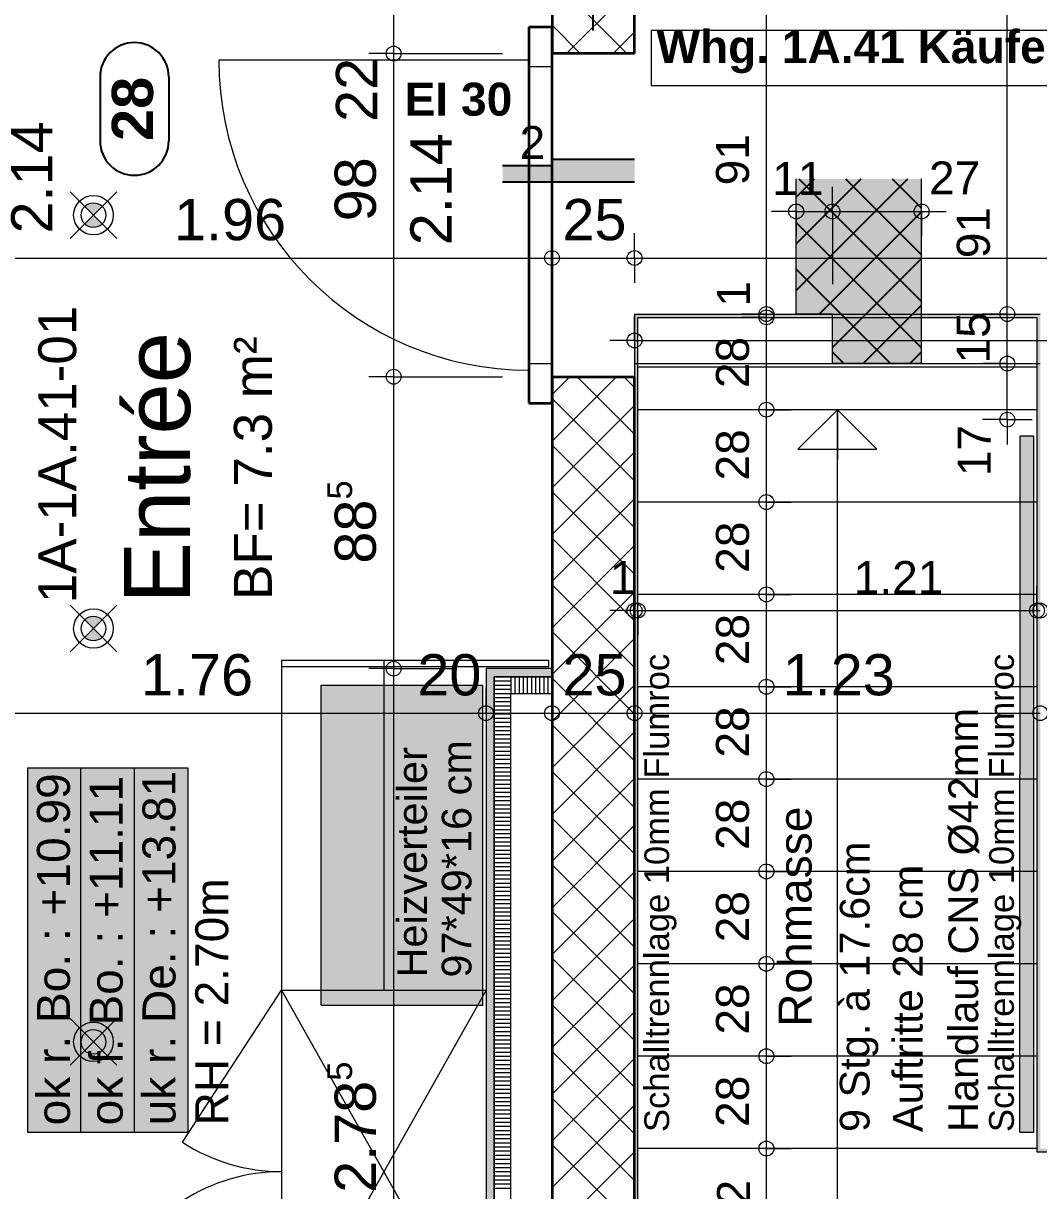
# Model space of a CAD drawing. Header units: metres. Extents: x 0.003 to 0.843, y 0.003 to 0.597.
# Drawn here: x 0.3971 to 0.4587, y 0.3435 to 0.4143 of the extents above; entities that cross this region are included whole.
import ezdxf

# ---------------------------------------------------------------- set-up
doc = ezdxf.new("R2010")
doc.units = ezdxf.units.M
for name, pattern in [('AUSGEZOGEN', [0]), ('LINIE_17', [0.0005, 0, -0.0005]), ('LINIE_23', [0.0079, 0.004, -0.0013, 0, -0.0013, 0, -0.0013]), ('PHANTOM', [63.5, 31.75, -6.35, 6.35, -6.35, 6.35, -6.35]), ('PUNKT', [6.35, 0, -6.35]), ('RAND', [44.45, 12.7, -6.35, 12.7, -6.35, 0, -6.35]), ('VERDECKT', [9.525, 6.35, -3.175])]:
    doc.linetypes.add(name, pattern=pattern)
for name, color, linetype, lineweight in [('Bauachsen grob', 7, 'RAND', 13), ('Bodenplatte', 7, 'AUSGEZOGEN', 18), ('Brand Text', 40, 'AUSGEZOGEN', 18), ('Daemmung', 7, 'AUSGEZOGEN', 18), ('Detailmasse', 7, 'AUSGEZOGEN', 13), ('Einbaumoebel', 7, 'AUSGEZOGEN', 18), ('Elektro Apparate', 2, 'AUSGEZOGEN', 18), ('Fachplaner HLK', 240, 'AUSGEZOGEN', 18), ('HLK Text', 240, 'AUSGEZOGEN', 18), ('Kueche', 7, 'AUSGEZOGEN', 18), ('Lauflinie', 7, 'AUSGEZOGEN', 13), ('Leichtbauwaende', 7, 'AUSGEZOGEN', 18), ('Metallbauarbeiten', 7, 'AUSGEZOGEN', 18), ('Raumbezeichnung', 7, 'AUSGEZOGEN', 18), ('Stufen', 7, 'AUSGEZOGEN', 25), ('Text Koten', 7, 'AUSGEZOGEN', 25), ('Text Werkplan Ausfuehrung', 7, 'AUSGEZOGEN', 25), ('Tuerschwelle', 7, 'AUSGEZOGEN', 25), ('Tuerzarge', 7, 'AUSGEZOGEN', 13), ('Vermassung Decke', 180, 'VERDECKT', 25), ('Wand Beton bewehrt', 7, 'AUSGEZOGEN', 35), ('Werkplan- Ausfuehrungsmasse', 7, 'AUSGEZOGEN', 13)]:
    doc.layers.add(name, color=color, linetype=linetype, lineweight=lineweight)
doc.styles.add('ARIAL', font='ARIAL.TTF')

msp = doc.modelspace()

# ---------------------------------------------------------------- hatches: boundary and pattern name
at = {"layer": 'Bodenplatte', "linetype": 'AUSGEZOGEN', "lineweight": 25, "true_color": 0xe0ffe0}
msp.add_hatch(color=254, dxfattribs=at).paths.add_polyline_path([(0.44396, 0.404897), (0.44396, 0.396697), (0.44616, 0.396697), (0.44616, 0.393697), (0.45156, 0.393697), (0.45156, 0.404897)])
at = {"layer": 'Daemmung', "linetype": 'VERDECKT', "lineweight": 18, "true_color": 0xffe0e0}
msp.add_hatch(color=254, dxfattribs=at).paths.add_polyline_path([(0.43416, 0.321497), (0.49436, 0.321497), (0.49436, 0.321697), (0.43436, 0.321697), (0.43436, 0.396497), (0.45856, 0.396497), (0.45856, 0.390897), (0.45876, 0.390897), (0.45876, 0.396697), (0.43416, 0.396697)])
at = {"layer": 'Daemmung', "linetype": 'AUSGEZOGEN', "lineweight": 18, "true_color": 0xffe0e0}
msp.add_hatch(color=254, dxfattribs=at).paths.add_polyline_path([(0.45856, 0.345897), (0.49436, 0.345897), (0.49436, 0.346097), (0.45876, 0.346097), (0.45876, 0.390897), (0.45856, 0.390897)])
at = {"layer": 'Elektro Apparate', "linetype": 'AUSGEZOGEN', "lineweight": 18}
h = msp.add_hatch(color=40, dxfattribs=at)
h.paths.add_polyline_path([(0.40189, 0.403228), (0.40136, 0.402697), (0.40083, 0.403228), (0.400892, 0.403284), (0.401193, 0.403429), (0.401527, 0.403429), (0.401828, 0.403284)], flags=16)
h.paths.add_polyline_path([(0.40083, 0.402167), (0.40136, 0.402697), (0.40189, 0.402167), (0.401828, 0.402111), (0.401527, 0.401966), (0.401193, 0.401966), (0.400892, 0.402111)], flags=16)
h = msp.add_hatch(color=40, dxfattribs=at)
h.paths.add_polyline_path([(0.40189, 0.3771), (0.40136, 0.377631), (0.40083, 0.3771), (0.400892, 0.377044), (0.401193, 0.376899), (0.401527, 0.376899), (0.401828, 0.377044)])
h.paths.add_polyline_path([(0.40083, 0.378161), (0.40136, 0.377631), (0.40189, 0.378161), (0.401828, 0.378217), (0.401527, 0.378362), (0.401193, 0.378362), (0.400892, 0.378217)])
h = msp.add_hatch(color=40, dxfattribs=at)
h.paths.add_polyline_path([(0.40189, 0.352034), (0.40136, 0.352564), (0.40083, 0.352034), (0.400892, 0.351978), (0.401193, 0.351833), (0.401527, 0.351833), (0.401828, 0.351978)])
h.paths.add_polyline_path([(0.40083, 0.353094), (0.40136, 0.352564), (0.40189, 0.353094), (0.401828, 0.35315), (0.401527, 0.353295), (0.401193, 0.353295), (0.400892, 0.35315)])
at = {"layer": 'Fachplaner HLK', "linetype": 'AUSGEZOGEN', "lineweight": 18, "true_color": 0xffebeb}
msp.add_hatch(color=7, dxfattribs=at).paths.add_polyline_path([(0.41516, 0.354797), (0.42496, 0.354797), (0.42496, 0.374197), (0.41516, 0.374197)])
at = {"layer": 'Leichtbauwaende', "linetype": 'AUSGEZOGEN', "lineweight": 13, "true_color": 0xc7c7c7}
for points in [[(0.42516, 0.375197), (0.42516, 0.319497), (0.42566, 0.319497), (0.42566, 0.375197)], [(0.42916, 0.375197), (0.42566, 0.375197), (0.42566, 0.374697), (0.42916, 0.374697)]]:
    msp.add_hatch(color=9, dxfattribs=at).paths.add_polyline_path(points)
at = {"layer": 'Metallbauarbeiten', "linetype": 'AUSGEZOGEN', "lineweight": 13, "true_color": 0xf1f1f1}
for points in [[(0.45752, 0.389297), (0.45752, 0.368784), (0.45836, 0.369269), (0.45836, 0.389297)], [(0.45752, 0.347097), (0.45836, 0.347097), (0.45836, 0.369269), (0.45752, 0.368784)]]:
    msp.add_hatch(color=7, dxfattribs=at).paths.add_polyline_path(points)
at = {"layer": 'Text Koten', "linetype": 'AUSGEZOGEN', "lineweight": 13, "true_color": 0xf1f1f1}
msp.add_hatch(color=7, dxfattribs=at).paths.add_polyline_path([(0.39736, 0.347097), (0.407093, 0.347097), (0.407093, 0.369164), (0.39736, 0.369164)])
at = {"layer": 'Tuerschwelle', "linetype": 'AUSGEZOGEN', "lineweight": 25, "true_color": 0x575757}
msp.add_hatch(color=251, dxfattribs=at).paths.add_polyline_path([(0.43416, 0.406097), (0.42916, 0.406097), (0.42916, 0.405697), (0.42616, 0.405697), (0.42616, 0.404697), (0.43416, 0.404697)])

# ---------------------------------------------------------------- linework, layer by layer
at = {"layer": 'Bauachsen grob', "color": 32, "linetype": 'LINIE_23', "lineweight": 25, "true_color": 0xc36e14}
msp.add_line((0.43166, 0.013897), (0.43166, 0.581), dxfattribs=at)
at = {"layer": 'Bodenplatte', "color": 7, "linetype": 'AUSGEZOGEN', "lineweight": 13}
for p, q in [((0.44396, 0.396697), (0.44396, 0.404897)), ((0.45156, 0.393697), (0.45156, 0.404897)), ((0.44616, 0.396697), (0.44396, 0.396697)), ((0.44616, 0.393697), (0.44616, 0.396697)), ((0.45156, 0.393697), (0.44616, 0.393697))]:
    msp.add_line(p, q, dxfattribs=at)
at = {"layer": 'Bodenplatte', "color": 7, "linetype": 'AUSGEZOGEN', "lineweight": 25}
for p, q in [((0.44396, 0.398128), (0.450729, 0.404897)), ((0.44396, 0.400956), (0.447901, 0.404897)), ((0.44396, 0.403785), (0.445072, 0.404897)), ((0.444131, 0.404897), (0.45156, 0.397468)), ((0.446959, 0.404897), (0.45156, 0.400297)), ((0.449788, 0.404897), (0.45156, 0.403125)), ((0.445358, 0.396697), (0.45156, 0.4029)), ((0.44396, 0.40224), (0.45156, 0.39464)), ((0.44616, 0.394671), (0.45156, 0.400071)), ((0.44396, 0.399411), (0.449674, 0.393697)), ((0.448015, 0.393697), (0.45156, 0.397243)), ((0.44616, 0.394383), (0.446846, 0.393697)), ((0.450843, 0.393697), (0.45156, 0.394414))]:
    msp.add_line(p, q, dxfattribs=at)
at = {"layer": 'Bodenplatte', "color": 92, "linetype": 'VERDECKT', "lineweight": 18, "true_color": 0x00c600}
for p, q in [((0.43416, 0.396697), (0.45876, 0.396697)), ((0.43416, 0.396697), (0.43416, 0.392897)), ((0.43416, 0.393697), (0.45876, 0.393697))]:
    msp.add_line(p, q, dxfattribs=at)
at = {"layer": 'Daemmung', "color": 240, "linetype": 'VERDECKT', "lineweight": 18}
for p, q in [((0.43436, 0.321697), (0.43436, 0.396497)), ((0.43436, 0.396497), (0.45856, 0.396497)), ((0.45856, 0.396497), (0.45856, 0.345897)), ((0.43416, 0.390897), (0.43416, 0.321497)), ((0.45856, 0.345897), (0.49436, 0.345897))]:
    msp.add_line(p, q, dxfattribs=at)
at = {"layer": 'Daemmung', "color": 240, "linetype": 'LINIE_17', "lineweight": 18}
msp.add_line((0.43436, 0.393497), (0.45856, 0.393497), dxfattribs=at)
at = {"layer": 'Detailmasse', "color": 240, "linetype": 'AUSGEZOGEN', "lineweight": 13}
for p, q in [((0.44216, 0.396697), (0.44216, 0.414897)), ((0.44216, 0.396697), (0.44066, 0.396697)), ((0.44216, 0.396497), (0.44066, 0.396497)), ((0.44216, 0.396697), (0.44366, 0.396697)), ((0.44216, 0.396497), (0.44216, 0.396697)), ((0.44216, 0.396497), (0.44366, 0.396497)), ((0.44216, 0.390897), (0.44216, 0.396497)), ((0.44216, 0.390897), (0.44066, 0.390897)), ((0.44216, 0.390897), (0.44366, 0.390897)), ((0.44216, 0.385297), (0.44216, 0.390897)), ((0.44216, 0.385297), (0.44066, 0.385297)), ((0.44216, 0.385297), (0.44366, 0.385297)), ((0.44216, 0.379697), (0.44216, 0.385297)), ((0.43416, 0.378719), (0.43416, 0.380219)), ((0.43436, 0.378719), (0.43436, 0.380219)), ((0.45856, 0.378719), (0.45856, 0.380219)), ((0.44216, 0.379697), (0.44066, 0.379697)), ((0.44216, 0.379697), (0.44366, 0.379697)), ((0.44216, 0.374097), (0.44216, 0.379697)), ((0.43416, 0.378719), (0.43266, 0.378719)), ((0.43416, 0.378719), (0.43416, 0.377219)), ((0.43416, 0.378719), (0.43436, 0.378719)), ((0.43436, 0.378719), (0.43436, 0.377219)), ((0.43436, 0.378719), (0.45856, 0.378719)), ((0.45856, 0.378719), (0.45856, 0.377219)), ((0.45856, 0.378719), (0.45876, 0.378719)), ((0.44216, 0.374097), (0.44066, 0.374097)), ((0.44216, 0.374097), (0.44366, 0.374097)), ((0.44216, 0.368497), (0.44216, 0.374097)), ((0.44216, 0.368497), (0.44066, 0.368497)), ((0.44216, 0.368497), (0.44366, 0.368497)), ((0.44216, 0.362897), (0.44216, 0.368497)), ((0.44216, 0.362897), (0.44066, 0.362897)), ((0.44216, 0.362897), (0.44366, 0.362897)), ((0.44216, 0.357297), (0.44216, 0.362897)), ((0.44216, 0.357297), (0.44066, 0.357297)), ((0.44216, 0.357297), (0.44366, 0.357297)), ((0.44216, 0.351697), (0.44216, 0.357297)), ((0.44216, 0.351697), (0.44066, 0.351697)), ((0.44216, 0.351697), (0.44366, 0.351697)), ((0.44216, 0.346097), (0.44216, 0.351697)), ((0.44216, 0.346097), (0.44066, 0.346097)), ((0.44216, 0.346097), (0.44366, 0.346097))]:
    msp.add_line(p, q, dxfattribs=at)
msp.add_lwpolyline([(0.44216, 0.321697), (0.44216, 0.326946), (0.44216, 0.326946), (0.44216, 0.346097)], dxfattribs=at)
for centre in [(0.44216, 0.396697), (0.44216, 0.396497), (0.44216, 0.390897), (0.44216, 0.385297), (0.44216, 0.379697), (0.43416, 0.378719), (0.43436, 0.378719), (0.45856, 0.378719), (0.45876, 0.378719), (0.44216, 0.374097), (0.44216, 0.368497), (0.44216, 0.362897), (0.44216, 0.357297), (0.44216, 0.351697), (0.44216, 0.346097)]:
    msp.add_circle(centre, 0.00045, dxfattribs=at)
at = {"layer": 'Einbaumoebel', "color": 7, "linetype": 'AUSGEZOGEN', "lineweight": 18}
for p, q in [((0.41276, 0.375697), (0.41276, 0.319497)), ((0.42896, 0.375697), (0.41276, 0.375697)), ((0.42896, 0.375297), (0.41276, 0.375297)), ((0.42896, 0.375297), (0.42896, 0.375697)), ((0.40676, 0.346478), (0.41276, 0.355697)), ((0.41276, 0.355697), (0.42516, 0.355697)), ((0.41276, 0.355697), (0.42516, 0.333697)), ((0.42516, 0.355697), (0.41276, 0.333697))]:
    msp.add_line(p, q, dxfattribs=at)
at = {"layer": 'Einbaumoebel', "color": 7, "linetype": 'PHANTOM', "lineweight": 18}
msp.add_line((0.41896, 0.375697), (0.41896, 0.355697), dxfattribs=at)
at = {"layer": 'Einbaumoebel', "color": 7, "linetype": 'AUSGEZOGEN', "lineweight": 18}
for centre, start, end in [((0.41276, 0.355697), 236.94427, 270), ((0.41276, 0.333697), 90, 123.05573)]:
    msp.add_arc(centre, 0.011, start, end, dxfattribs=at)
at = {"layer": 'Elektro Apparate', "color": 40, "linetype": 'AUSGEZOGEN', "lineweight": 18}
for p, q in [((0.399946, 0.401283), (0.402774, 0.404112)), ((0.399946, 0.404112), (0.402774, 0.401283)), ((0.399946, 0.379045), (0.402774, 0.376216)), ((0.399946, 0.376216), (0.402774, 0.379045)), ((0.399946, 0.353978), (0.402774, 0.35115)), ((0.399946, 0.35115), (0.402774, 0.353978))]:
    msp.add_line(p, q, dxfattribs=at)
for centre, radius in [((0.40136, 0.402697), 0.0012), ((0.40136, 0.402697), 0.00075), ((0.40136, 0.377631), 0.0012), ((0.40136, 0.377631), 0.00075), ((0.40136, 0.352564), 0.0012), ((0.40136, 0.352564), 0.00075)]:
    msp.add_circle(centre, radius, dxfattribs=at)
at = {"layer": 'Fachplaner HLK', "color": 240, "linetype": 'VERDECKT', "lineweight": 18}
for p, q in [((0.41516, 0.354797), (0.41516, 0.374197)), ((0.41516, 0.374197), (0.42496, 0.374197)), ((0.42496, 0.354797), (0.42496, 0.374197)), ((0.41516, 0.354797), (0.42496, 0.354797))]:
    msp.add_line(p, q, dxfattribs=at)
at = {"layer": 'Kueche', "color": 7, "linetype": 'AUSGEZOGEN', "lineweight": 18}
for p, q in [((0.40224, 0.401507), (0.40224, 0.401507)), ((0.40224, 0.378821), (0.40224, 0.378821)), ((0.40224, 0.353754), (0.40224, 0.353754))]:
    msp.add_line(p, q, dxfattribs=at)
at = {"layer": 'Lauflinie', "color": 7, "linetype": 'AUSGEZOGEN', "lineweight": 18}
for p, q in [((0.44646, 0.390897), (0.44406, 0.388497)), ((0.44646, 0.333797), (0.44646, 0.390897)), ((0.44646, 0.390897), (0.44646, 0.387897)), ((0.44646, 0.390897), (0.44646, 0.390897)), ((0.44646, 0.390897), (0.44646, 0.390897)), ((0.44646, 0.390897), (0.44646, 0.390897)), ((0.44886, 0.388497), (0.44646, 0.390897)), ((0.44406, 0.388497), (0.44886, 0.388497))]:
    msp.add_line(p, q, dxfattribs=at)
at = {"layer": 'Leichtbauwaende', "color": 7, "linetype": 'AUSGEZOGEN', "lineweight": 18}
for p, q in [((0.42516, 0.375197), (0.42516, 0.319497)), ((0.42566, 0.375197), (0.42516, 0.375197)), ((0.42916, 0.375197), (0.42566, 0.375197)), ((0.42916, 0.374697), (0.42916, 0.375197)), ((0.42566, 0.319497), (0.42566, 0.374697)), ((0.42566, 0.374697), (0.42666, 0.374697)), ((0.42666, 0.374697), (0.42916, 0.374697))]:
    msp.add_line(p, q, dxfattribs=at)
at = {"layer": 'Leichtbauwaende', "color": 7, "linetype": 'AUSGEZOGEN', "lineweight": 13}
for p, q in [((0.42566, 0.374697), (0.42566, 0.319497)), ((0.42666, 0.374697), (0.42566, 0.374697)), ((0.42566, 0.374447), (0.42666, 0.374447)), ((0.42916, 0.374697), (0.42666, 0.374697)), ((0.42791, 0.374697), (0.42791, 0.373697)), ((0.42916, 0.373697), (0.42916, 0.374697)), ((0.42566, 0.374197), (0.42666, 0.374197)), ((0.42566, 0.373947), (0.42666, 0.373947)), ((0.42566, 0.373697), (0.42666, 0.373697)), ((0.42566, 0.373697), (0.42666, 0.373697)), ((0.42566, 0.373447), (0.42666, 0.373447)), ((0.42566, 0.373197), (0.42666, 0.373197)), ((0.42666, 0.319497), (0.42666, 0.373697)), ((0.42666, 0.373697), (0.42916, 0.373697)), ((0.42566, 0.372947), (0.42666, 0.372947)), ((0.42566, 0.372697), (0.42666, 0.372697)), ((0.42566, 0.372697), (0.42666, 0.372697)), ((0.42566, 0.372447), (0.42666, 0.372447)), ((0.42566, 0.372197), (0.42666, 0.372197)), ((0.42566, 0.371947), (0.42666, 0.371947)), ((0.42566, 0.371697), (0.42666, 0.371697)), ((0.42566, 0.371697), (0.42666, 0.371697)), ((0.42566, 0.371447), (0.42666, 0.371447)), ((0.42566, 0.371197), (0.42666, 0.371197)), ((0.42566, 0.370947), (0.42666, 0.370947)), ((0.42566, 0.370697), (0.42666, 0.370697)), ((0.42566, 0.370697), (0.42666, 0.370697)), ((0.42566, 0.370447), (0.42666, 0.370447)), ((0.42566, 0.370197), (0.42666, 0.370197)), ((0.42566, 0.369947), (0.42666, 0.369947)), ((0.42566, 0.369697), (0.42666, 0.369697)), ((0.42566, 0.369697), (0.42666, 0.369697)), ((0.42566, 0.369447), (0.42666, 0.369447)), ((0.42566, 0.369197), (0.42666, 0.369197)), ((0.42566, 0.368947), (0.42666, 0.368947)), ((0.42566, 0.368697), (0.42666, 0.368697)), ((0.42566, 0.368697), (0.42666, 0.368697)), ((0.42566, 0.368447), (0.42666, 0.368447)), ((0.42566, 0.368197), (0.42666, 0.368197)), ((0.42566, 0.367947), (0.42666, 0.367947)), ((0.42566, 0.367697), (0.42666, 0.367697)), ((0.42566, 0.367697), (0.42666, 0.367697)), ((0.42566, 0.367447), (0.42666, 0.367447)), ((0.42566, 0.367197), (0.42666, 0.367197)), ((0.42566, 0.366947), (0.42666, 0.366947)), ((0.42566, 0.366697), (0.42666, 0.366697)), ((0.42566, 0.366697), (0.42666, 0.366697)), ((0.42566, 0.347197), (0.42666, 0.347197)), ((0.42566, 0.346947), (0.42666, 0.346947))]:
    msp.add_line(p, q, dxfattribs=at)
for points in [[(0.42566, 0.374697), (0.42666, 0.374697), (0.42666, 0.374697)], [(0.42666, 0.374697), (0.42666, 0.374697), (0.42666, 0.374197), (0.42666, 0.373697), (0.42666, 0.373697)], [(0.42691, 0.374697), (0.42691, 0.374697), (0.42691, 0.373697), (0.42691, 0.373697)], [(0.42716, 0.374697), (0.42716, 0.374697), (0.42716, 0.373697), (0.42716, 0.373697)], [(0.42716, 0.374697), (0.42716, 0.374697), (0.42716, 0.373697), (0.42716, 0.373697)], [(0.42741, 0.374697), (0.42741, 0.374697), (0.42741, 0.373697), (0.42741, 0.373697)], [(0.42766, 0.374697), (0.42766, 0.374697), (0.42766, 0.373697), (0.42766, 0.373697)], [(0.42816, 0.374697), (0.42816, 0.374697), (0.42816, 0.373697), (0.42816, 0.373697)], [(0.42816, 0.374697), (0.42816, 0.374697), (0.42816, 0.373697), (0.42816, 0.373697)], [(0.42841, 0.374697), (0.42841, 0.374697), (0.42841, 0.373697), (0.42841, 0.373697)], [(0.42866, 0.374697), (0.42866, 0.374697), (0.42866, 0.373697), (0.42866, 0.373697)], [(0.42891, 0.374697), (0.42891, 0.374697), (0.42891, 0.373697), (0.42891, 0.373697)], [(0.42916, 0.374697), (0.42916, 0.374697), (0.42916, 0.374197), (0.42916, 0.373697), (0.42916, 0.373697)], [(0.42566, 0.366447), (0.42666, 0.366447), (0.42666, 0.366447)], [(0.42566, 0.366197), (0.42666, 0.366197), (0.42666, 0.366197)], [(0.42566, 0.365947), (0.42666, 0.365947), (0.42666, 0.365947)], [(0.42566, 0.365697), (0.42666, 0.365697), (0.42666, 0.365697)], [(0.42566, 0.365697), (0.42666, 0.365697), (0.42666, 0.365697)], [(0.42566, 0.365447), (0.42666, 0.365447), (0.42666, 0.365447)], [(0.42566, 0.365197), (0.42666, 0.365197), (0.42666, 0.365197)], [(0.42566, 0.364947), (0.42666, 0.364947), (0.42666, 0.364947)], [(0.42566, 0.364697), (0.42666, 0.364697), (0.42666, 0.364697)], [(0.42566, 0.364697), (0.42666, 0.364697), (0.42666, 0.364697)], [(0.42566, 0.364447), (0.42666, 0.364447), (0.42666, 0.364447)], [(0.42566, 0.364197), (0.42666, 0.364197), (0.42666, 0.364197)], [(0.42566, 0.363947), (0.42666, 0.363947), (0.42666, 0.363947)], [(0.42566, 0.363697), (0.42666, 0.363697), (0.42666, 0.363697)], [(0.42566, 0.363697), (0.42666, 0.363697), (0.42666, 0.363697)], [(0.42566, 0.363447), (0.42666, 0.363447), (0.42666, 0.363447)], [(0.42566, 0.363197), (0.42666, 0.363197), (0.42666, 0.363197)], [(0.42566, 0.362947), (0.42666, 0.362947), (0.42666, 0.362947)], [(0.42566, 0.362697), (0.42666, 0.362697), (0.42666, 0.362697)], [(0.42566, 0.362697), (0.42666, 0.362697), (0.42666, 0.362697)], [(0.42566, 0.362447), (0.42666, 0.362447), (0.42666, 0.362447)], [(0.42566, 0.362197), (0.42666, 0.362197), (0.42666, 0.362197)], [(0.42566, 0.361947), (0.42666, 0.361947), (0.42666, 0.361947)], [(0.42566, 0.361697), (0.42666, 0.361697), (0.42666, 0.361697)], [(0.42566, 0.361697), (0.42666, 0.361697), (0.42666, 0.361697)], [(0.42566, 0.361447), (0.42666, 0.361447), (0.42666, 0.361447)], [(0.42566, 0.361197), (0.42666, 0.361197), (0.42666, 0.361197)], [(0.42566, 0.360947), (0.42666, 0.360947), (0.42666, 0.360947)], [(0.42566, 0.360697), (0.42666, 0.360697), (0.42666, 0.360697)], [(0.42566, 0.360697), (0.42666, 0.360697), (0.42666, 0.360697)], [(0.42566, 0.360447), (0.42666, 0.360447), (0.42666, 0.360447)], [(0.42566, 0.360197), (0.42666, 0.360197), (0.42666, 0.360197)], [(0.42566, 0.359947), (0.42666, 0.359947), (0.42666, 0.359947)], [(0.42566, 0.359697), (0.42666, 0.359697), (0.42666, 0.359697)], [(0.42566, 0.359697), (0.42666, 0.359697), (0.42666, 0.359697)], [(0.42566, 0.359447), (0.42666, 0.359447), (0.42666, 0.359447)], [(0.42566, 0.359197), (0.42666, 0.359197), (0.42666, 0.359197)], [(0.42566, 0.358947), (0.42666, 0.358947), (0.42666, 0.358947)], [(0.42566, 0.358697), (0.42666, 0.358697), (0.42666, 0.358697)], [(0.42566, 0.358697), (0.42666, 0.358697), (0.42666, 0.358697)], [(0.42566, 0.358447), (0.42666, 0.358447), (0.42666, 0.358447)], [(0.42566, 0.358197), (0.42666, 0.358197), (0.42666, 0.358197)], [(0.42566, 0.357947), (0.42666, 0.357947), (0.42666, 0.357947)], [(0.42566, 0.357697), (0.42666, 0.357697), (0.42666, 0.357697)], [(0.42566, 0.357697), (0.42666, 0.357697), (0.42666, 0.357697)], [(0.42566, 0.357447), (0.42666, 0.357447), (0.42666, 0.357447)], [(0.42566, 0.357197), (0.42666, 0.357197), (0.42666, 0.357197)], [(0.42566, 0.356947), (0.42666, 0.356947), (0.42666, 0.356947)], [(0.42566, 0.356697), (0.42666, 0.356697), (0.42666, 0.356697)], [(0.42566, 0.356697), (0.42666, 0.356697), (0.42666, 0.356697)], [(0.42566, 0.356447), (0.42666, 0.356447), (0.42666, 0.356447)], [(0.42566, 0.356197), (0.42666, 0.356197), (0.42666, 0.356197)], [(0.42566, 0.355947), (0.42666, 0.355947), (0.42666, 0.355947)], [(0.42566, 0.355697), (0.42666, 0.355697), (0.42666, 0.355697)], [(0.42566, 0.355697), (0.42666, 0.355697), (0.42666, 0.355697)], [(0.42566, 0.355447), (0.42666, 0.355447), (0.42666, 0.355447)], [(0.42566, 0.355197), (0.42666, 0.355197), (0.42666, 0.355197)], [(0.42566, 0.354947), (0.42666, 0.354947), (0.42666, 0.354947)], [(0.42566, 0.354697), (0.42666, 0.354697), (0.42666, 0.354697)], [(0.42566, 0.354697), (0.42666, 0.354697), (0.42666, 0.354697)], [(0.42566, 0.354447), (0.42666, 0.354447), (0.42666, 0.354447)], [(0.42566, 0.354197), (0.42666, 0.354197), (0.42666, 0.354197)], [(0.42566, 0.353947), (0.42666, 0.353947), (0.42666, 0.353947)], [(0.42566, 0.353697), (0.42666, 0.353697), (0.42666, 0.353697)], [(0.42566, 0.353697), (0.42666, 0.353697), (0.42666, 0.353697)], [(0.42566, 0.353447), (0.42666, 0.353447), (0.42666, 0.353447)], [(0.42566, 0.353197), (0.42666, 0.353197), (0.42666, 0.353197)], [(0.42566, 0.352947), (0.42666, 0.352947), (0.42666, 0.352947)], [(0.42566, 0.352697), (0.42666, 0.352697), (0.42666, 0.352697)], [(0.42566, 0.352697), (0.42666, 0.352697), (0.42666, 0.352697)], [(0.42566, 0.352447), (0.42666, 0.352447), (0.42666, 0.352447)], [(0.42566, 0.352197), (0.42666, 0.352197), (0.42666, 0.352197)], [(0.42566, 0.351947), (0.42666, 0.351947), (0.42666, 0.351947)], [(0.42566, 0.351697), (0.42666, 0.351697), (0.42666, 0.351697)], [(0.42566, 0.351697), (0.42666, 0.351697), (0.42666, 0.351697)], [(0.42566, 0.351447), (0.42666, 0.351447), (0.42666, 0.351447)], [(0.42566, 0.351197), (0.42666, 0.351197), (0.42666, 0.351197)], [(0.42566, 0.350947), (0.42666, 0.350947), (0.42666, 0.350947)], [(0.42566, 0.350697), (0.42666, 0.350697), (0.42666, 0.350697)], [(0.42566, 0.350697), (0.42666, 0.350697), (0.42666, 0.350697)], [(0.42566, 0.350447), (0.42666, 0.350447), (0.42666, 0.350447)], [(0.42566, 0.350197), (0.42666, 0.350197), (0.42666, 0.350197)], [(0.42566, 0.349947), (0.42666, 0.349947), (0.42666, 0.349947)], [(0.42566, 0.349697), (0.42566, 0.349697), (0.42666, 0.349697), (0.42666, 0.349697)], [(0.42566, 0.349697), (0.42566, 0.349697), (0.42666, 0.349697), (0.42666, 0.349697)], [(0.42566, 0.349447), (0.42566, 0.349447), (0.42666, 0.349447), (0.42666, 0.349447)], [(0.42566, 0.349197), (0.42566, 0.349197), (0.42666, 0.349197), (0.42666, 0.349197)], [(0.42566, 0.348947), (0.42566, 0.348947), (0.42666, 0.348947), (0.42666, 0.348947)], [(0.42566, 0.348697), (0.42566, 0.348697), (0.42666, 0.348697), (0.42666, 0.348697)], [(0.42566, 0.348697), (0.42566, 0.348697), (0.42666, 0.348697), (0.42666, 0.348697)], [(0.42566, 0.348447), (0.42566, 0.348447), (0.42666, 0.348447), (0.42666, 0.348447)], [(0.42566, 0.348197), (0.42566, 0.348197), (0.42666, 0.348197), (0.42666, 0.348197)], [(0.42566, 0.347947), (0.42566, 0.347947), (0.42666, 0.347947), (0.42666, 0.347947)], [(0.42566, 0.347697), (0.42566, 0.347697), (0.42666, 0.347697), (0.42666, 0.347697)], [(0.42566, 0.347697), (0.42566, 0.347697), (0.42666, 0.347697), (0.42666, 0.347697)], [(0.42566, 0.347447), (0.42566, 0.347447), (0.42666, 0.347447), (0.42666, 0.347447)], [(0.42566, 0.346697), (0.42566, 0.346697), (0.42666, 0.346697), (0.42666, 0.346697)], [(0.42566, 0.346697), (0.42566, 0.346697), (0.42666, 0.346697), (0.42666, 0.346697)], [(0.42566, 0.346447), (0.42566, 0.346447), (0.42666, 0.346447), (0.42666, 0.346447)], [(0.42566, 0.346197), (0.42566, 0.346197), (0.42666, 0.346197), (0.42666, 0.346197)], [(0.42566, 0.345947), (0.42566, 0.345947), (0.42666, 0.345947), (0.42666, 0.345947)], [(0.42566, 0.345697), (0.42566, 0.345697), (0.42666, 0.345697), (0.42666, 0.345697)], [(0.42566, 0.345697), (0.42566, 0.345697), (0.42666, 0.345697), (0.42666, 0.345697)], [(0.42566, 0.345447), (0.42566, 0.345447), (0.42666, 0.345447), (0.42666, 0.345447)], [(0.42566, 0.345197), (0.42566, 0.345197), (0.42666, 0.345197), (0.42666, 0.345197)], [(0.42566, 0.344947), (0.42566, 0.344947), (0.42666, 0.344947), (0.42666, 0.344947)], [(0.42566, 0.344697), (0.42566, 0.344697), (0.42666, 0.344697), (0.42666, 0.344697)], [(0.42566, 0.344697), (0.42566, 0.344697), (0.42666, 0.344697), (0.42666, 0.344697)], [(0.42566, 0.344447), (0.42566, 0.344447), (0.42666, 0.344447), (0.42666, 0.344447)], [(0.42566, 0.344197), (0.42566, 0.344197), (0.42666, 0.344197)], [(0.42566, 0.343947), (0.42566, 0.343947), (0.42666, 0.343947)], [(0.42566, 0.343697), (0.42566, 0.343697), (0.42666, 0.343697)], [(0.42566, 0.343697), (0.42566, 0.343697), (0.42666, 0.343697)]]:
    msp.add_lwpolyline(points, dxfattribs=at)
at = {"layer": 'Metallbauarbeiten', "color": 7, "linetype": 'AUSGEZOGEN', "lineweight": 13}
for p, q in [((0.45836, 0.389297), (0.45752, 0.389297)), ((0.45752, 0.389297), (0.45752, 0.368784)), ((0.45836, 0.369269), (0.45836, 0.389297)), ((0.45836, 0.347097), (0.45836, 0.369269)), ((0.45752, 0.347097), (0.45752, 0.368784)), ((0.45752, 0.347097), (0.45836, 0.347097))]:
    msp.add_line(p, q, dxfattribs=at)
at = {"layer": 'Raumbezeichnung', "color": 7, "linetype": 'AUSGEZOGEN', "lineweight": 18}
msp.add_lwpolyline([(0.43516, 0.410564), (0.462842, 0.410564), (0.462842, 0.413897), (0.43516, 0.413897), (0.43516, 0.410564)], dxfattribs=at)
at = {"layer": 'Stufen', "color": 7, "linetype": 'AUSGEZOGEN', "lineweight": 18}
for p, q in [((0.45856, 0.390897), (0.43436, 0.390897)), ((0.45856, 0.390897), (0.43436, 0.390897)), ((0.45856, 0.385297), (0.43436, 0.385297)), ((0.45856, 0.379697), (0.43436, 0.379697)), ((0.45856, 0.374097), (0.43436, 0.374097)), ((0.45856, 0.368497), (0.43436, 0.368497)), ((0.45856, 0.362897), (0.43436, 0.362897)), ((0.45856, 0.357297), (0.43436, 0.357297)), ((0.45856, 0.351697), (0.43436, 0.351697)), ((0.45856, 0.346097), (0.43436, 0.346097))]:
    msp.add_line(p, q, dxfattribs=at)
at = {"layer": 'Text Koten', "color": 7, "linetype": 'AUSGEZOGEN', "lineweight": 13}
for p, q in [((0.39736, 0.369164), (0.39736, 0.347097)), ((0.407093, 0.369164), (0.39736, 0.369164)), ((0.400604, 0.347097), (0.400604, 0.369164)), ((0.403849, 0.347097), (0.403849, 0.369164)), ((0.407093, 0.347097), (0.407093, 0.369164)), ((0.39736, 0.347097), (0.407093, 0.347097))]:
    msp.add_line(p, q, dxfattribs=at)
at = {"layer": 'Text Werkplan Ausfuehrung', "color": 240, "linetype": 'AUSGEZOGEN', "lineweight": 25}
for p, q in [((0.401758, 0.41108), (0.401758, 0.407196)), ((0.405925, 0.41108), (0.405925, 0.407196))]:
    msp.add_line(p, q, dxfattribs=at)
for centre, start, end in [((0.403842, 0.41108), 0, 180), ((0.403842, 0.407196), 180, 0)]:
    msp.add_arc(centre, 0.002083, start, end, dxfattribs=at)
at = {"layer": 'Tuerschwelle', "color": 7, "linetype": 'AUSGEZOGEN', "lineweight": 25}
for p, q in [((0.42616, 0.405697), (0.42916, 0.405697)), ((0.42916, 0.405697), (0.42916, 0.406097)), ((0.42916, 0.406097), (0.43416, 0.406097)), ((0.43416, 0.404697), (0.42616, 0.404697))]:
    msp.add_line(p, q, dxfattribs=at)
at = {"layer": 'Tuerzarge', "color": 7, "linetype": 'AUSGEZOGEN', "lineweight": 13}
msp.add_line((0.42776, 0.412097), (0.40896, 0.412097), dxfattribs=at)
for points in [[(0.42916, 0.414097), (0.42916, 0.411697), (0.42776, 0.411697), (0.42776, 0.414097), (0.42916, 0.414097)], [(0.42916, 0.393697), (0.42916, 0.391297), (0.42776, 0.391297), (0.42776, 0.393697), (0.42916, 0.393697)]]:
    msp.add_lwpolyline(points, dxfattribs=at)
msp.add_arc((0.42776, 0.412097), 0.0188, 180, 270, dxfattribs=at)
at = {"layer": 'Vermassung Decke', "color": 92, "linetype": 'AUSGEZOGEN', "lineweight": 13, "true_color": 0x00c600}
for p, q in [((0.45676, 0.396697), (0.45676, 0.414897)), ((0.44396, 0.402919), (0.44396, 0.404419)), ((0.44616, 0.402919), (0.44616, 0.404419)), ((0.45156, 0.402919), (0.45156, 0.404419)), ((0.44396, 0.402919), (0.44246, 0.402919)), ((0.44396, 0.402919), (0.44396, 0.401419)), ((0.44396, 0.402919), (0.44396, 0.402919)), ((0.44396, 0.402919), (0.44616, 0.402919)), ((0.44616, 0.402919), (0.44616, 0.401419)), ((0.44616, 0.402919), (0.44616, 0.398519)), ((0.44616, 0.402919), (0.45156, 0.402919)), ((0.45156, 0.402919), (0.45156, 0.401419)), ((0.45156, 0.402919), (0.45156, 0.402919)), ((0.45156, 0.402919), (0.45306, 0.402919)), ((0.43416, 0.395097), (0.43416, 0.396597)), ((0.45676, 0.396697), (0.45526, 0.396697)), ((0.45676, 0.396697), (0.45826, 0.396697)), ((0.45676, 0.396697), (0.45676, 0.396697)), ((0.45676, 0.393697), (0.45676, 0.396697)), ((0.43416, 0.395097), (0.43266, 0.395097)), ((0.43416, 0.395097), (0.43416, 0.393597)), ((0.43416, 0.395097), (0.43416, 0.395097)), ((0.45676, 0.393697), (0.45526, 0.393697)), ((0.45676, 0.393697), (0.45826, 0.393697)), ((0.45676, 0.393697), (0.45676, 0.393697)), ((0.45676, 0.390297), (0.45676, 0.393697)), ((0.45676, 0.390297), (0.45526, 0.390297)), ((0.45676, 0.390297), (0.45826, 0.390297)), ((0.45676, 0.390297), (0.45676, 0.390297)), ((0.45676, 0.390297), (0.45676, 0.388797))]:
    msp.add_line(p, q, dxfattribs=at)
msp.add_lwpolyline([(0.43416, 0.395097), (0.457894, 0.395097), (0.457894, 0.395097), (0.46816, 0.395097)], dxfattribs=at)
for centre in [(0.44396, 0.402919), (0.44616, 0.402919), (0.45156, 0.402919), (0.45676, 0.396697), (0.43416, 0.395097), (0.45676, 0.393697), (0.45676, 0.390297)]:
    msp.add_circle(centre, 0.00045, dxfattribs=at)
at = {"layer": 'Wand Beton bewehrt', "color": 7, "linetype": 'AUSGEZOGEN', "lineweight": 35}
for p, q in [((0.42916, 0.416897), (0.42916, 0.412497)), ((0.43416, 0.412497), (0.43416, 0.414897)), ((0.43416, 0.412497), (0.42916, 0.412497)), ((0.42916, 0.392897), (0.43416, 0.392897)), ((0.42916, 0.392897), (0.42916, 0.375217)), ((0.43416, 0.321497), (0.43416, 0.392897)), ((0.42916, 0.375217), (0.42916, 0.375197)), ((0.42916, 0.375197), (0.42916, 0.374697)), ((0.42916, 0.374697), (0.42916, 0.373697)), ((0.42916, 0.373697), (0.42916, 0.321497))]:
    msp.add_line(p, q, dxfattribs=at)
at = {"layer": 'Wand Beton bewehrt', "color": 7, "linetype": 'AUSGEZOGEN', "lineweight": 13}
for p, q in [((0.430045, 0.412497), (0.43416, 0.416612)), ((0.432873, 0.412497), (0.43416, 0.413784)), ((0.42916, 0.412497), (0.42916, 0.392897)), ((0.42916, 0.388985), (0.433072, 0.392897)), ((0.42916, 0.391813), (0.430244, 0.392897)), ((0.430675, 0.392897), (0.43416, 0.389412)), ((0.433504, 0.392897), (0.43416, 0.392241)), ((0.42916, 0.391584), (0.43416, 0.386584)), ((0.42916, 0.386156), (0.43416, 0.391156)), ((0.42916, 0.388756), (0.43416, 0.383756)), ((0.42916, 0.383328), (0.43416, 0.388328)), ((0.42916, 0.385927), (0.43416, 0.380927)), ((0.42916, 0.3805), (0.43416, 0.3855)), ((0.42916, 0.383099), (0.43416, 0.378099)), ((0.42916, 0.377671), (0.43416, 0.382671)), ((0.42916, 0.38027), (0.43416, 0.37527)), ((0.42916, 0.374843), (0.43416, 0.379843)), ((0.42916, 0.377442), (0.43416, 0.372442)), ((0.42916, 0.372014), (0.43416, 0.377014)), ((0.42916, 0.374613), (0.43416, 0.369613)), ((0.42916, 0.369186), (0.43416, 0.374186)), ((0.42916, 0.371785), (0.43416, 0.366785)), ((0.42916, 0.366357), (0.43416, 0.371357)), ((0.42916, 0.368957), (0.43416, 0.363957)), ((0.42916, 0.363529), (0.43416, 0.368529)), ((0.42916, 0.366128), (0.43416, 0.361128)), ((0.42916, 0.360701), (0.43416, 0.365701)), ((0.42916, 0.3633), (0.43416, 0.3583)), ((0.42916, 0.357872), (0.43416, 0.362872)), ((0.42916, 0.360471), (0.43416, 0.355471)), ((0.42916, 0.355044), (0.43416, 0.360044)), ((0.42916, 0.357643), (0.43416, 0.352643)), ((0.42916, 0.352215), (0.43416, 0.357215)), ((0.42916, 0.354815), (0.43416, 0.349815)), ((0.42916, 0.349387), (0.43416, 0.354387)), ((0.42916, 0.351986), (0.43416, 0.346986)), ((0.42916, 0.346558), (0.43416, 0.351558)), ((0.42916, 0.349158), (0.43416, 0.344158)), ((0.42916, 0.34373), (0.43416, 0.34873)), ((0.42916, 0.346329), (0.43416, 0.341329)), ((0.42916, 0.340902), (0.43416, 0.345902))]:
    msp.add_line(p, q, dxfattribs=at)
at = {"layer": 'Wand Beton bewehrt', "color": 180, "linetype": 'PUNKT', "lineweight": 35}
for p, q in [((0.42776, 0.414097), (0.42776, 0.391297)), ((0.42916, 0.414097), (0.42776, 0.414097)), ((0.42916, 0.412497), (0.42916, 0.414097)), ((0.42916, 0.392897), (0.42916, 0.412497)), ((0.42916, 0.391297), (0.42916, 0.392897)), ((0.42776, 0.391297), (0.42916, 0.391297))]:
    msp.add_line(p, q, dxfattribs=at)
at = {"layer": 'Wand Beton bewehrt', "color": 7, "linetype": 'AUSGEZOGEN', "lineweight": 13}
for points in [[(0.42916, 0.41704), (0.42916, 0.41704), (0.433703, 0.412497)], [(0.42916, 0.414211), (0.42916, 0.414211), (0.430874, 0.412497)]]:
    msp.add_lwpolyline(points, dxfattribs=at)
at = {"layer": 'Werkplan- Ausfuehrungsmasse', "color": 7, "linetype": 'AUSGEZOGEN', "lineweight": 13}
for p, q in [((0.41956, 0.412497), (0.41956, 0.416897)), ((0.41956, 0.412497), (0.41806, 0.412497)), ((0.41956, 0.412497), (0.42106, 0.412497)), ((0.41956, 0.412497), (0.42616, 0.412497)), ((0.41956, 0.392897), (0.41956, 0.412497)), ((0.42916, 0.400097), (0.42916, 0.401597)), ((0.43416, 0.400097), (0.43416, 0.401597)), ((0.38996, 0.400097), (0.42916, 0.400097)), ((0.42916, 0.400097), (0.42916, 0.398597)), ((0.42916, 0.400097), (0.42916, 0.400097)), ((0.42916, 0.400097), (0.43416, 0.400097)), ((0.43416, 0.400097), (0.43416, 0.398597)), ((0.43416, 0.400097), (0.43416, 0.400097)), ((0.43416, 0.400097), (0.52256, 0.400097)), ((0.41956, 0.392897), (0.41806, 0.392897)), ((0.41956, 0.392897), (0.42106, 0.392897)), ((0.41956, 0.375197), (0.41956, 0.392897)), ((0.41956, 0.375197), (0.41806, 0.375197)), ((0.41956, 0.375197), (0.42106, 0.375197)), ((0.42516, 0.372497), (0.42516, 0.373997)), ((0.42916, 0.372497), (0.42916, 0.373997)), ((0.43416, 0.372497), (0.43416, 0.373997)), ((0.38996, 0.372497), (0.42516, 0.372497)), ((0.42516, 0.372497), (0.42516, 0.370997)), ((0.42516, 0.372497), (0.42516, 0.372497)), ((0.42516, 0.372497), (0.42916, 0.372497)), ((0.42916, 0.372497), (0.42916, 0.370997)), ((0.42916, 0.372497), (0.42916, 0.372497)), ((0.42916, 0.372497), (0.43416, 0.372497)), ((0.43416, 0.372497), (0.43416, 0.370997)), ((0.43416, 0.372497), (0.43416, 0.372497)), ((0.43416, 0.372497), (0.45876, 0.372497))]:
    msp.add_line(p, q, dxfattribs=at)
for points in [[(0.41956, 0.392897), (0.423067, 0.392897), (0.423067, 0.392897), (0.42616, 0.392897)], [(0.41956, 0.375197), (0.422185, 0.375197), (0.422185, 0.375197), (0.42316, 0.375197)], [(0.41956, 0.319497), (0.41956, 0.326645), (0.41956, 0.326645), (0.41956, 0.375197)]]:
    msp.add_lwpolyline(points, dxfattribs=at)
for centre in [(0.41956, 0.412497), (0.42916, 0.400097), (0.43416, 0.400097), (0.41956, 0.392897), (0.41956, 0.375197), (0.42516, 0.372497), (0.42916, 0.372497), (0.43416, 0.372497), (0.45876, 0.372497)]:
    msp.add_circle(centre, 0.00045, dxfattribs=at)

# ---------------------------------------------------------------- texts
at = {"layer": 'Brand Text', "color": 240, "linetype": 'AUSGEZOGEN', "lineweight": 18, "insert": (0.420227, 0.408697), "char_height": 0.002, "width": 0.001, "attachment_point": 7, "style": 'ARIAL'}
msp.add_mtext('\\fArial|i0|b1|c0|p0;EI\\~30', dxfattribs=at)
at = {"layer": 'Daemmung', "color": 240, "linetype": 'AUSGEZOGEN', "lineweight": 13, "char_height": 0.0015, "width": 0.00075, "attachment_point": 7, "rotation": 90, "style": 'ARIAL'}
for insert in [(0.43671, 0.347097), (0.43671, 0.347097), (0.45761, 0.347097), (0.45761, 0.347097)]:
    msp.add_mtext('Schalltrennlage\\~10mm\\~Flumroc', dxfattribs=dict(at, insert=insert))
at = {"layer": 'Detailmasse', "color": 240, "linetype": 'AUSGEZOGEN', "lineweight": 18, "char_height": 0.002, "width": 0.001, "attachment_point": 7, "rotation": 90, "style": 'ARIAL'}
for s, insert in [('91', (0.441126, 0.4045)), ('1', (0.44116, 0.397147)), ('28', (0.441126, 0.392205)), ('28', (0.441126, 0.386605)), ('28', (0.441126, 0.381005)), ('28', (0.441126, 0.375405)), ('28', (0.441126, 0.369805)), ('28', (0.441126, 0.364205)), ('Rohmasse', (0.444922, 0.353478)), ('28', (0.441126, 0.358605)), ('28', (0.441126, 0.353005)), ('28', (0.441126, 0.347405)), ('1.22', (0.44116, 0.338757))]:
    msp.add_mtext(s, dxfattribs=dict(at, insert=insert))
at = {"layer": 'Detailmasse', "color": 240, "linetype": 'AUSGEZOGEN', "lineweight": 18, "char_height": 0.002, "width": 0.001, "attachment_point": 7, "style": 'ARIAL'}
for s, insert in [('1', (0.432669, 0.379719)), ('1.21', (0.447448, 0.379719))]:
    msp.add_mtext(s, dxfattribs=dict(at, insert=insert))
at = {"layer": 'HLK Text', "color": 240, "linetype": 'AUSGEZOGEN', "lineweight": 18, "char_height": 0.0018, "width": 0.0009, "attachment_point": 7, "rotation": 90, "style": 'ARIAL'}
for s, insert in [('Heizverteiler', (0.4216, 0.356464)), ('97*49*16\\~cm', (0.4243, 0.356464))]:
    msp.add_mtext(s, dxfattribs=dict(at, insert=insert))
at = {"layer": 'Raumbezeichnung', "color": 7, "linetype": 'AUSGEZOGEN', "lineweight": 18, "insert": (0.435493, 0.411297), "char_height": 0.002, "width": 0.001, "attachment_point": 7, "style": 'ARIAL'}
msp.add_mtext('\\fArial|i0|b1|c0|p0;Whg.\\~1A.41\\~Käufeler', dxfattribs=at)
at = {"layer": 'Raumbezeichnung', "color": 7, "linetype": 'AUSGEZOGEN', "lineweight": 25, "char_height": 0.0023, "width": 0.00115, "attachment_point": 7, "rotation": 90, "style": 'ARIAL'}
for s, insert in [('1A-1A.41-01', (0.40035, 0.379164)), ('BF=\\~7.3\\~m²', (0.412209, 0.379364))]:
    msp.add_mtext(s, dxfattribs=dict(at, insert=insert))
at = {"layer": 'Raumbezeichnung', "color": 7, "linetype": 'AUSGEZOGEN', "lineweight": 35, "insert": (0.407276, 0.379149), "char_height": 0.004, "width": 0.002, "attachment_point": 7, "rotation": 90, "style": 'ARIAL'}
msp.add_mtext('Entrée', dxfattribs=at)
at = {"layer": 'Text Koten', "color": 7, "linetype": 'AUSGEZOGEN', "lineweight": 18, "char_height": 0.002, "width": 0.001, "attachment_point": 7, "rotation": 90, "style": 'ARIAL'}
for s, insert in [('uk\\~r.\\~De.\\~:\\~+13.81', (0.40636, 0.347497)), ('ok\\~r.\\~Bo.\\~:\\~+10.99', (0.39996, 0.347497)), ('ok\\~f.\\~Bo.\\~:\\~+11.11', (0.40316, 0.347497)), ('RH\\~=\\~2.70m', (0.40956, 0.347497))]:
    msp.add_mtext(s, dxfattribs=dict(at, insert=insert))
at = {"layer": 'Text Werkplan Ausfuehrung', "color": 240, "linetype": 'AUSGEZOGEN', "lineweight": 25, "insert": (0.405008, 0.407196), "char_height": 0.0025, "width": 0.00125, "attachment_point": 7, "rotation": 90, "style": 'ARIAL'}
msp.add_mtext('\\fArial|i0|b1|c0|p0;28', dxfattribs=at)
at = {"layer": 'Text Werkplan Ausfuehrung', "color": 7, "linetype": 'AUSGEZOGEN', "lineweight": 18, "char_height": 0.0018, "width": 0.0009, "attachment_point": 7, "rotation": 90, "style": 'ARIAL'}
for s, insert in [('Handlauf\\~CNS\\~Ø42mm', (0.45506, 0.347097)), ('9\\~Stg.\\~à\\~17.6cm', (0.44895, 0.347097)), ('Auftritte\\~28\\~cm', (0.45165, 0.347097))]:
    msp.add_mtext(s, dxfattribs=dict(at, insert=insert))
at = {"layer": 'Tuerschwelle', "color": 7, "linetype": 'AUSGEZOGEN', "lineweight": 18, "insert": (0.427193, 0.406097), "char_height": 0.002, "width": 0.001, "attachment_point": 7, "style": 'ARIAL'}
msp.add_mtext('2', dxfattribs=at)
at = {"layer": 'Vermassung Decke', "color": 92, "linetype": 'AUSGEZOGEN', "lineweight": 18, "true_color": 0x00c600, "char_height": 0.002, "width": 0.001, "attachment_point": 7, "style": 'ARIAL'}
for s, insert in [('11', (0.442509, 0.403919)), ('27', (0.45201, 0.403953))]:
    msp.add_mtext(s, dxfattribs=dict(at, insert=insert))
at = {"layer": 'Vermassung Decke', "color": 92, "linetype": 'AUSGEZOGEN', "lineweight": 18, "true_color": 0x00c600, "char_height": 0.002, "width": 0.001, "attachment_point": 7, "rotation": 90, "style": 'ARIAL'}
for s, insert in [('91', (0.455726, 0.400084)), ('15', (0.455726, 0.393699)), ('17', (0.45576, 0.386866))]:
    msp.add_mtext(s, dxfattribs=dict(at, insert=insert))
at = {"layer": 'Werkplan- Ausfuehrungsmasse', "color": 7, "linetype": 'AUSGEZOGEN', "lineweight": 25, "attachment_point": 7, "rotation": 90, "style": 'ARIAL'}
for s, insert, char_height, width in [('22', (0.41856, 0.408347), 0.0025, 0.00125), ('2.14', (0.39887, 0.401583), 0.0025, 0.00125), ('2.14', (0.42307, 0.400871), 0.0025, 0.00125), ('98', (0.418517, 0.40232), 0.0025, 0.00125), ('5', (0.417059, 0.385449), 0.0015, 0.00075), ('88', (0.418517, 0.381564), 0.0025, 0.00125), ('5', (0.417059, 0.350205), 0.0015, 0.00075), ('2.78', (0.418517, 0.343408), 0.0025, 0.00125)]:
    msp.add_mtext(s, dxfattribs=dict(at, insert=insert, char_height=char_height, width=width))
at = {"layer": 'Werkplan- Ausfuehrungsmasse', "color": 7, "linetype": 'AUSGEZOGEN', "lineweight": 25, "char_height": 0.0025, "width": 0.00125, "attachment_point": 7, "style": 'ARIAL'}
for s, insert in [('1.96', (0.406241, 0.40114)), ('25', (0.429788, 0.40114)), ('1.76', (0.404241, 0.37354)), ('20', (0.420992, 0.37354)), ('25', (0.429788, 0.37354)), ('1.23', (0.443141, 0.373542))]:
    msp.add_mtext(s, dxfattribs=dict(at, insert=insert))

doc.saveas('drawing.dxf')
